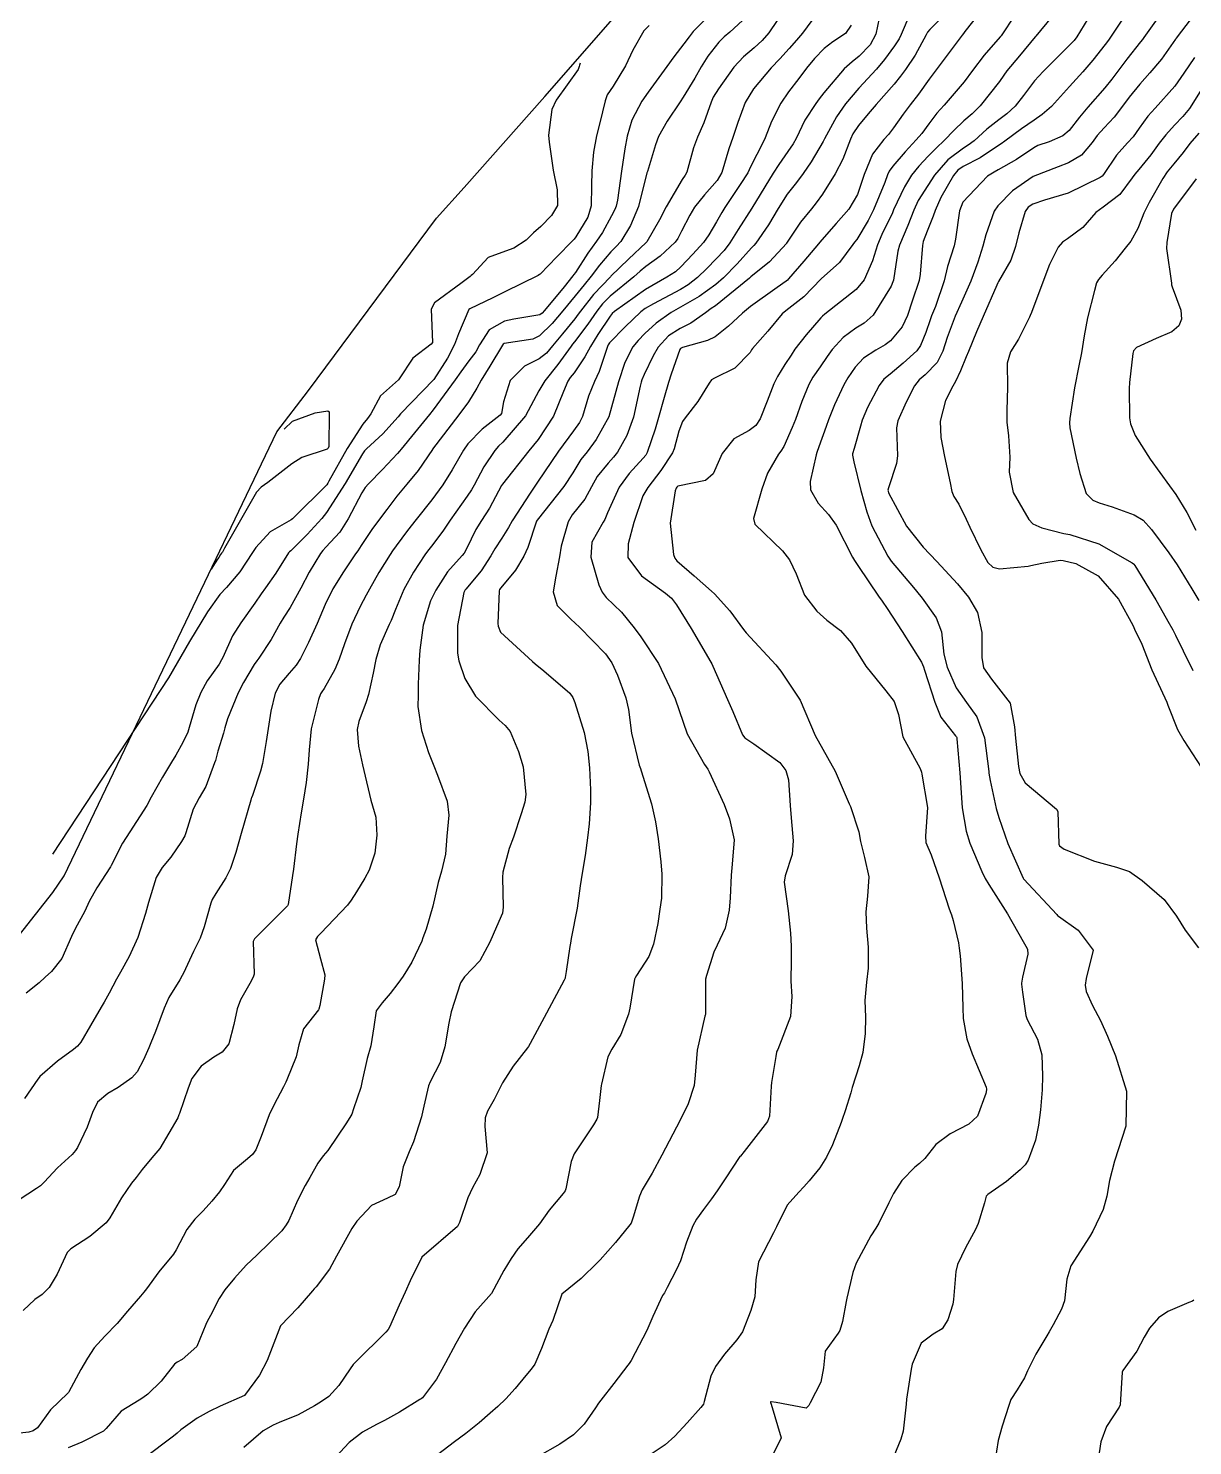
# Model space of a CAD drawing. Header units: metres. Extents: x 318500 to 325275, y 7408834 to 7428799.
# Drawn here: x 320095.2 to 320161.5, y 7414377.2 to 7414458 of the extents above; entities that cross this region are included whole.
import ezdxf

# ---------------------------------------------------------------- set-up
doc = ezdxf.new("R2010")
doc.units = ezdxf.units.M
doc.header["$MEASUREMENT"] = 0
for name, color, linetype in [('Area', 45, 'Continuous'), ('Curvas de Nivel 1m', 11, 'Continuous'), ('Curvas de Nivel 5m', 15, 'Continuous')]:
    doc.layers.add(name, color=color, linetype=linetype)

msp = doc.modelspace()

# ---------------------------------------------------------------- linework, layer by layer
at = {"layer": 'Area'}
msp.add_lwpolyline([(320091.168, 7414401.949), (320096.548, 7414408.746), (320097.195, 7414409.693), (320109.303, 7414434.973), (320111.107, 7414437.329), (320118.406, 7414447.152), (320119.982, 7414448.891), (320124.579, 7414454.073), (320129.915, 7414460.202)], dxfattribs=at)
at = {"layer": 'Curvas de Nivel 1m', "flags": 128}
for points, elevation in [([(320139.787, 7414458.411), (320139.245, 7414457.693), (320138.898, 7414457.292), (320138.487, 7414456.822), (320137.953, 7414456.233), (320137.467, 7414455.715), (320136.458, 7414454.514), (320135.983, 7414453.737), (320135.566, 7414452.61), (320135.276, 7414451.747), (320135.054, 7414451.107), (320134.645, 7414449.756), (320134.385, 7414449.297), (320133.658, 7414448.486), (320133.104, 7414447.773), (320132.823, 7414447.315), (320132.349, 7414446.413), (320132.14, 7414445.986), (320131.998, 7414445.785), (320131.143, 7414444.982), (320130.319, 7414444.394), (320129.995, 7414444.134), (320129.642, 7414443.82), (320128.299, 7414442.704), (320127.863, 7414442.275), (320127.534, 7414441.848), (320127.021, 7414441.11), (320126.264, 7414440.112), (320126.149, 7414439.974), (320126.068, 7414439.863), (320125.307, 7414438.811), (320124.563, 7414437.885), (320124.224, 7414437.311), (320123.465, 7414435.901), (320122.187, 7414434.403), (320121.941, 7414434.165), (320121.715, 7414433.925), (320121.103, 7414432.994), (320120.539, 7414431.936), (320120.399, 7414431.686), (320120.144, 7414431.315), (320119.181, 7414429.954), (320118.753, 7414429.328), (320118.108, 7414428.474), (320117.887, 7414428.19), (320117.732, 7414427.976), (320117.087, 7414426.983), (320116.536, 7414425.993), (320116.059, 7414424.862), (320115.813, 7414424.242), (320115.704, 7414424.003), (320115.197, 7414422.844), (320114.941, 7414422.011), (320114.789, 7414421.231), (320114.523, 7414420.015), (320114.401, 7414419.601), (320113.975, 7414418.48), (320113.887, 7414418.021), (320113.956, 7414417.084), (320114.193, 7414416.017), (320114.263, 7414415.687), (320114.653, 7414414.009), (320114.938, 7414413.042), (320114.998, 7414412.003), (320114.888, 7414410.991), (320114.562, 7414410.009), (320114.31, 7414409.557), (320113.841, 7414408.781), (320113.547, 7414408.312), (320113.327, 7414408.028), (320111.814, 7414406.42), (320111.624, 7414406.24), (320111.502, 7414406.053), (320111.794, 7414404.958), (320112.039, 7414404.046), (320112.016, 7414403.807), (320111.754, 7414402.311), (320111.707, 7414402.094), (320111.685, 7414402.051), (320110.823, 7414400.975), (320110.566, 7414400.062), (320110.406, 7414399.377), (320109.878, 7414398.068), (320109.825, 7414397.942), (320109.694, 7414397.673), (320109.129, 7414396.627), (320108.872, 7414396.082), (320108.422, 7414394.852), (320108.103, 7414394.093), (320107.919, 7414393.823), (320107.642, 7414393.573), (320106.837, 7414392.906), (320106.321, 7414392.119), (320106.043, 7414391.694), (320105.605, 7414391.156), (320105.118, 7414390.614), (320104.64, 7414390.14), (320104.176, 7414389.552), (320103.572, 7414388.387), (320103.427, 7414388.152), (320102.589, 7414387.13), (320101.883, 7414386.175), (320101.73, 7414385.984), (320101.534, 7414385.759), (320100.809, 7414384.903), (320100.207, 7414384.2), (320099.503, 7414383.475), (320098.904, 7414382.808), (320098.524, 7414382.22), (320098.134, 7414381.57), (320097.461, 7414380.31), (320097.434, 7414380.256), (320097.405, 7414380.231), (320096.419, 7414379.272), (320095.665, 7414378.256), (320095.428, 7414378.087), (320095.176, 7414378.012), (320093.425, 7414377.815)], 744), ([(320135.839, 7414458.412), (320135.117, 7414457.751), (320134.777, 7414457.475), (320134.491, 7414457.185), (320133.862, 7414456.383), (320133.474, 7414455.77), (320133.109, 7414455.128), (320132.453, 7414454.042), (320132.282, 7414453.783), (320131.544, 7414452.683), (320131.054, 7414451.8), (320130.878, 7414451.338), (320130.413, 7414449.81), (320130.389, 7414449.726), (320129.897, 7414447.817), (320129.447, 7414446.731), (320128.896, 7414445.832), (320128.636, 7414445.535), (320128.331, 7414445.231), (320127.686, 7414444.48), (320127.212, 7414443.851), (320126.814, 7414443.346), (320126.299, 7414442.729), (320125.594, 7414441.87), (320124.997, 7414441.162), (320124.268, 7414440.448), (320123.893, 7414440.268), (320122.261, 7414440.007), (320122.204, 7414439.977), (320122.161, 7414439.921), (320121.44, 7414438.73), (320120.951, 7414437.933), (320120.701, 7414437.46), (320120.218, 7414436.698), (320119.673, 7414435.948), (320118.18, 7414433.994), (320118.165, 7414433.97), (320117.365, 7414432.779), (320116.713, 7414431.992), (320116.143, 7414431.311), (320115.576, 7414430.565), (320115.157, 7414430.01), (320114.716, 7414429.419), (320114.107, 7414428.509), (320113.913, 7414428.213), (320113.785, 7414428.025), (320113.104, 7414427.015), (320112.495, 7414426.044), (320112.061, 7414425.156), (320111.606, 7414424.057), (320111.118, 7414422.979), (320110.653, 7414422.071), (320110.4, 7414421.688), (320110.007, 7414421.229), (320109.481, 7414420.602), (320109.202, 7414420.088), (320108.955, 7414419.066), (320108.818, 7414418.087), (320108.704, 7414417.344), (320108.485, 7414416.092), (320108.377, 7414415.65), (320107.912, 7414414.259), (320107.867, 7414414.144), (320107.853, 7414414.101), (320107.817, 7414414.009), (320107.278, 7414412.109), (320106.967, 7414411.021), (320106.665, 7414410.118), (320106.399, 7414409.574), (320105.838, 7414408.694), (320105.626, 7414408.339), (320105.54, 7414408.133), (320105.168, 7414406.785), (320104.935, 7414406.139), (320104.564, 7414405.376), (320103.989, 7414404.148), (320103.918, 7414404.008), (320103.774, 7414403.767), (320103.163, 7414402.755), (320102.892, 7414402.163), (320102.389, 7414400.823), (320102.127, 7414400.174), (320102.008, 7414399.894), (320101.715, 7414399.209), (320101.359, 7414398.531), (320101.045, 7414398.19), (320100.262, 7414397.631), (320099.686, 7414397.291), (320099.1, 7414396.794), (320098.806, 7414396.219), (320098.511, 7414395.372), (320097.946, 7414394.227), (320097.832, 7414394.043), (320097.644, 7414393.817), (320096.809, 7414393.066), (320096.059, 7414392.253), (320095.836, 7414392.038), (320095.614, 7414391.887), (320094.634, 7414391.245)], 746), ([(320133.757, 7414458.522), (320133.015, 7414457.775), (320132.783, 7414457.49), (320132.49, 7414457.082), (320131.917, 7414456.35), (320131.519, 7414455.794), (320130.455, 7414454.335), (320130.089, 7414453.815), (320129.528, 7414452.729), (320129.265, 7414451.827), (320129.132, 7414451.107), (320128.945, 7414449.832), (320128.71, 7414448.172), (320128.635, 7414447.836), (320128.555, 7414447.649), (320128.362, 7414447.285), (320127.852, 7414446.34), (320127.522, 7414445.848), (320127.015, 7414445.168), (320126.313, 7414444.053), (320126.232, 7414443.941), (320126.165, 7414443.862), (320125.679, 7414443.244), (320124.544, 7414441.886), (320124.426, 7414441.75), (320124.286, 7414441.653), (320122.799, 7414441.396), (320122.281, 7414441.291), (320121.403, 7414440.799), (320120.854, 7414439.934), (320120.644, 7414439.547), (320120.246, 7414439.025), (320119.782, 7414438.402), (320119.466, 7414437.951), (320118.213, 7414436.226), (320118.006, 7414435.973), (320117.14, 7414434.932), (320116.388, 7414433.997), (320116.296, 7414433.88), (320116.176, 7414433.743), (320115.327, 7414432.844), (320114.518, 7414432.016), (320114.346, 7414431.82), (320114.145, 7414431.499), (320113.365, 7414430.031), (320112.885, 7414429.272), (320112.105, 7414428.406), (320111.93, 7414428.225), (320111.793, 7414428.055), (320111.156, 7414426.992), (320110.668, 7414426.071), (320110.059, 7414424.981), (320109.709, 7414424.428), (320109.502, 7414424.085), (320108.979, 7414423.148), (320108.277, 7414422.097), (320108.168, 7414421.948), (320108.014, 7414421.725), (320107.403, 7414420.705), (320107.104, 7414420.113), (320106.49, 7414418.637), (320106.335, 7414418.125), (320106.263, 7414417.828), (320105.95, 7414416.794), (320105.806, 7414416.267), (320105.764, 7414416.132), (320105.268, 7414414.788), (320104.89, 7414414.14), (320104.548, 7414413.499), (320104.123, 7414412.148), (320104.058, 7414411.978), (320103.883, 7414411.655), (320103.269, 7414410.759), (320102.767, 7414410.166), (320102.426, 7414409.596), (320102, 7414408.177), (320101.824, 7414407.542), (320101.383, 7414406.186), (320100.892, 7414405.095), (320100.395, 7414404.201), (320100.18, 7414403.798), (320099.762, 7414403.016), (320099.463, 7414402.504), (320099.293, 7414402.215), (320098.69, 7414401.171), (320098.147, 7414400.226), (320097.959, 7414399.995), (320097.724, 7414399.802), (320096.812, 7414399.145), (320095.807, 7414398.258), (320095.76, 7414398.199), (320095.698, 7414398.116), (320094.938, 7414397.015)], 747), ([(320143.606, 7414458.541), (320143.416, 7414457.636), (320143.103, 7414457.028), (320142.481, 7414456.379), (320142.073, 7414456.059), (320141.618, 7414455.663), (320140.456, 7414454.294), (320140.193, 7414453.942), (320140.003, 7414453.684), (320139.387, 7414452.74), (320138.893, 7414451.695), (320138.724, 7414451.389), (320138.409, 7414450.955), (320137.89, 7414450.215), (320137.579, 7414449.712), (320136.37, 7414447.73), (320135.582, 7414446.511), (320135.115, 7414445.748), (320134.779, 7414445.308), (320134.326, 7414444.83), (320133.791, 7414444.292), (320133.262, 7414443.77), (320132.73, 7414443.351), (320132.303, 7414443.095), (320130.761, 7414442.27), (320130.292, 7414442.005), (320130.035, 7414441.814), (320129.149, 7414440.955), (320128.263, 7414440.043), (320128.173, 7414439.93), (320128.131, 7414439.841), (320127.658, 7414438.427), (320127.398, 7414437.848), (320127.062, 7414437.011), (320126.717, 7414435.855), (320126.548, 7414435.513), (320126.198, 7414435.033), (320125.343, 7414433.873), (320124.153, 7414432.107), (320124.008, 7414431.892), (320123.743, 7414431.493), (320122.719, 7414429.911), (320122.501, 7414429.537), (320122.115, 7414428.921), (320121.718, 7414428.311), (320121.501, 7414427.926), (320120.95, 7414427.068), (320120.071, 7414426.025), (320120.029, 7414425.982), (320120.007, 7414425.941), (320119.963, 7414425.836), (320119.605, 7414423.947), (320119.591, 7414422.383), (320119.666, 7414421.945), (320120.005, 7414420.936), (320120.625, 7414419.934), (320121.976, 7414418.552), (320122.319, 7414418.26), (320122.598, 7414417.911), (320123.08, 7414416.776), (320123.341, 7414415.899), (320123.494, 7414414.319), (320123.428, 7414413.897), (320123.228, 7414413.221), (320122.791, 7414411.901), (320122.536, 7414411.248), (320122.187, 7414409.907), (320122.166, 7414409.596), (320122.203, 7414407.906), (320122.164, 7414407.569), (320121.819, 7414406.784), (320121.431, 7414405.916), (320120.876, 7414404.842), (320119.994, 7414403.937), (320119.775, 7414403.598), (320119.239, 7414401.948), (320119.099, 7414401.305), (320118.879, 7414399.953), (320118.603, 7414399.07), (320118.034, 7414397.965), (320117.937, 7414397.726), (320117.679, 7414396.564), (320117.574, 7414396.068), (320117.551, 7414395.971), (320117.092, 7414394.539), (320116.841, 7414393.978), (320116.509, 7414393.11), (320116.279, 7414391.983), (320116.05, 7414391.549), (320115.61, 7414391.327), (320114.696, 7414390.911), (320113.861, 7414390.016), (320113.586, 7414389.597), (320112.698, 7414388.033), (320112.301, 7414387.297), (320111.544, 7414386.288), (320111.429, 7414386.164), (320111.328, 7414386.052), (320110.494, 7414385.092), (320109.51, 7414384.07), (320108.763, 7414382.081), (320108.315, 7414381.25), (320107.46, 7414380.1), (320106.087, 7414379.484), (320105.446, 7414379.183), (320104.767, 7414378.81), (320103.831, 7414378.146), (320103.62, 7414377.956), (320103.426, 7414377.785), (320101.735, 7414376.497)], 742), ([(320145.355, 7414458.774), (320144.863, 7414457.616), (320144.749, 7414457.364), (320144.49, 7414456.977), (320143.924, 7414456.183), (320143.463, 7414455.635), (320142.459, 7414454.561), (320141.695, 7414453.661), (320141.19, 7414452.917), (320140.502, 7414451.679), (320140.472, 7414451.627), (320140.418, 7414451.518), (320139.732, 7414450.355), (320139.282, 7414449.691), (320138.899, 7414449.181), (320138.378, 7414448.51), (320137.863, 7414447.708), (320137.306, 7414446.765), (320136.58, 7414445.726), (320136.466, 7414445.6), (320136.336, 7414445.467), (320135.519, 7414444.545), (320134.754, 7414443.753), (320134.306, 7414443.366), (320133.369, 7414442.699), (320132.293, 7414442.08), (320131.776, 7414441.788), (320130.906, 7414441.175), (320130.272, 7414440.584), (320129.89, 7414440.191), (320129.585, 7414439.82), (320129.134, 7414438.939), (320128.763, 7414437.832), (320128.21, 7414435.84), (320127.487, 7414434.55), (320126.975, 7414433.852), (320126.628, 7414433.4), (320126.162, 7414432.641), (320125.645, 7414431.868), (320124.131, 7414429.946), (320124.1, 7414429.89), (320123.605, 7414428.4), (320123.383, 7414427.901), (320122.898, 7414427.097), (320122.073, 7414426.093), (320121.994, 7414425.998), (320121.966, 7414425.921), (320121.9, 7414424.073), (320121.91, 7414423.921), (320122.045, 7414423.574), (320123.866, 7414421.892), (320124.018, 7414421.775), (320124.519, 7414421.376), (320125.993, 7414420.088), (320126.157, 7414419.858), (320126.281, 7414419.563), (320126.814, 7414417.852), (320127.029, 7414416.774), (320127.113, 7414415.848), (320127.173, 7414414.596), (320127.172, 7414413.847), (320127.09, 7414412.656), (320127, 7414411.849), (320126.877, 7414410.843), (320126.689, 7414409.848), (320126.576, 7414409.122), (320126.409, 7414407.851), (320126.079, 7414406.122), (320126.028, 7414405.857), (320125.997, 7414405.667), (320125.786, 7414404.241), (320125.736, 7414403.906), (320125.723, 7414403.861), (320125.673, 7414403.756), (320124.675, 7414401.876), (320123.733, 7414400.145), (320123.648, 7414399.974), (320123.592, 7414399.891), (320122.761, 7414398.853), (320122.159, 7414397.905), (320122.011, 7414397.592), (320121.686, 7414396.945), (320121.311, 7414396.28), (320121.17, 7414395.917), (320121.155, 7414395.408), (320121.278, 7414393.916), (320120.872, 7414392.681), (320120.447, 7414391.928), (320120.184, 7414391.359), (320119.712, 7414389.938), (320119.588, 7414389.724), (320117.57, 7414387.97), (320116.906, 7414386.62), (320116.613, 7414385.979), (320116.278, 7414385.233), (320115.726, 7414383.988), (320115.643, 7414383.854), (320115.507, 7414383.703), (320113.8, 7414382.015), (320113.652, 7414381.853), (320113.484, 7414381.613), (320112.839, 7414380.66), (320112.259, 7414380.038), (320111.785, 7414379.715), (320111.452, 7414379.501), (320110.518, 7414378.985), (320109.437, 7414378.551), (320109.098, 7414378.413), (320108.533, 7414378.083), (320107.42, 7414377.14)], 741), ([(320149.287, 7414458.79), (320148.503, 7414457.775), (320148.411, 7414457.662), (320148.345, 7414457.572), (320147.552, 7414456.516), (320146.86, 7414455.594), (320146.465, 7414455.061), (320145.849, 7414454.213), (320145.387, 7414453.611), (320144.981, 7414453.075), (320144.43, 7414452.295), (320144.137, 7414451.912), (320143.874, 7414451.628), (320143.239, 7414450.806), (320142.767, 7414449.644), (320142.379, 7414448.505), (320141.886, 7414447.657), (320141.172, 7414446.853), (320140.343, 7414445.909), (320140.241, 7414445.781), (320140.161, 7414445.682), (320139.317, 7414444.698), (320138.457, 7414443.699), (320138.384, 7414443.624), (320138.309, 7414443.564), (320137.81, 7414443.212), (320136.294, 7414442.128), (320135.828, 7414441.737), (320135.035, 7414440.993), (320134.27, 7414440.399), (320133.843, 7414440.188), (320132.415, 7414439.778), (320132.302, 7414439.737), (320132.258, 7414439.667), (320131.766, 7414438.258), (320131.61, 7414437.789), (320131.366, 7414436.937), (320131.051, 7414435.797), (320130.861, 7414435.139), (320130.406, 7414433.807), (320130.325, 7414433.66), (320130.175, 7414433.487), (320129.378, 7414432.606), (320128.812, 7414431.83), (320128.135, 7414430.36), (320127.979, 7414429.994), (320127.889, 7414429.842), (320127.256, 7414428.705), (320127.199, 7414427.849), (320127.653, 7414426.267), (320127.832, 7414425.842), (320128.067, 7414425.539), (320128.941, 7414424.709), (320129.668, 7414423.816), (320130.042, 7414423.308), (320131.045, 7414421.795), (320131.99, 7414419.78), (320132.67, 7414417.773), (320133.674, 7414416.033), (320133.856, 7414415.761), (320133.938, 7414415.615), (320134.781, 7414413.747), (320135.097, 7414412.937), (320135.357, 7414411.738), (320135.247, 7414410.361), (320135.185, 7414409.74), (320135.134, 7414408.447), (320135.065, 7414407.738), (320134.84, 7414406.72), (320134.383, 7414405.744), (320134.202, 7414405.348), (320133.784, 7414404.007), (320133.729, 7414403.803), (320133.723, 7414403.751), (320133.714, 7414401.787), (320133.709, 7414401.751), (320133.693, 7414401.695), (320133.248, 7414399.757), (320133.137, 7414398.33), (320133.073, 7414397.759), (320132.735, 7414396.713), (320132.288, 7414395.771), (320131.658, 7414394.58), (320131.244, 7414393.786), (320130.675, 7414392.754), (320130.121, 7414391.802), (320129.966, 7414391.454), (320129.597, 7414390.252), (320129.485, 7414389.918), (320129.419, 7414389.812), (320128.588, 7414388.812), (320127.724, 7414387.828), (320127.65, 7414387.748), (320127.567, 7414387.66), (320126.644, 7414386.754), (320125.54, 7414385.86), (320125.022, 7414384.363), (320124.805, 7414383.871), (320124.389, 7414382.766), (320124, 7414381.882), (320123.787, 7414381.584), (320123.48, 7414381.23), (320122.873, 7414380.492), (320122.347, 7414379.901), (320121.89, 7414379.469), (320121.448, 7414379.084), (320120.827, 7414378.531), (320120.071, 7414377.93), (320119.425, 7414377.463), (320117.488, 7414375.969)], 739), ([(320151.337, 7414458.712), (320150.554, 7414457.539), (320150.532, 7414457.507), (320150.499, 7414457.472), (320149.597, 7414456.44), (320148.938, 7414455.563), (320148.464, 7414454.922), (320147.317, 7414453.587), (320146.904, 7414453.132), (320146.434, 7414452.521), (320146.049, 7414451.98), (320145.73, 7414451.607), (320145.086, 7414450.937), (320144.397, 7414450.117), (320144.189, 7414449.827), (320144.096, 7414449.624), (320143.941, 7414449.182), (320143.299, 7414447.636), (320142.99, 7414447.011), (320142.344, 7414445.943), (320142.217, 7414445.777), (320142.12, 7414445.653), (320141.361, 7414444.628), (320140.31, 7414443.7), (320139.314, 7414442.676), (320138.292, 7414441.878), (320138.088, 7414441.703), (320137.265, 7414440.725), (320136.394, 7414439.728), (320136.339, 7414439.649), (320136.257, 7414439.509), (320135.387, 7414438.599), (320134.234, 7414438.036), (320134.059, 7414437.935), (320133.922, 7414437.763), (320133.287, 7414436.702), (320132.559, 7414435.777), (320132.411, 7414435.574), (320132.199, 7414435.019), (320131.946, 7414434.021), (320131.851, 7414433.785), (320131.178, 7414432.781), (320130.433, 7414431.806), (320130.145, 7414431.329), (320129.631, 7414429.817), (320129.324, 7414428.61), (320129.301, 7414427.822), (320130.085, 7414426.784), (320131.438, 7414425.789), (320131.783, 7414425.5), (320132.063, 7414425.129), (320132.904, 7414423.771), (320134.022, 7414421.864), (320134.082, 7414421.759), (320134.142, 7414421.634), (320134.984, 7414419.745), (320135.288, 7414419.045), (320135.831, 7414417.732), (320135.967, 7414417.559), (320136.478, 7414417.207), (320137.947, 7414416.143), (320138.293, 7414415.696), (320138.459, 7414415.168), (320138.554, 7414413.694), (320138.594, 7414413.002), (320138.71, 7414411.692), (320138.66, 7414410.911), (320138.255, 7414409.696), (320138.211, 7414409.34), (320138.428, 7414407.694), (320138.555, 7414406.43), (320138.596, 7414405.688), (320138.598, 7414404.888), (320138.575, 7414403.688), (320138.639, 7414402.815), (320138.571, 7414401.688), (320137.837, 7414399.804), (320137.785, 7414399.699), (320137.772, 7414399.657), (320137.726, 7414399.408), (320137.49, 7414397.916), (320137.463, 7414397.704), (320137.371, 7414396.008), (320137.261, 7414395.706), (320135.918, 7414393.991), (320135.708, 7414393.729), (320135.679, 7414393.7), (320135.649, 7414393.656), (320134.876, 7414392.493), (320134.391, 7414391.742), (320134.069, 7414391.289), (320133.604, 7414390.692), (320133.21, 7414390.142), (320133.004, 7414389.759), (320132.646, 7414388.829), (320132.292, 7414387.769), (320132.07, 7414387.265), (320131.547, 7414386.242), (320131.378, 7414385.947), (320131.272, 7414385.784), (320130.718, 7414384.596), (320130.383, 7414383.797), (320129.493, 7414382.09), (320129.383, 7414381.92), (320129.305, 7414381.812), (320128.509, 7414380.785), (320127.763, 7414379.827), (320127.629, 7414379.657), (320127.453, 7414379.395), (320126.817, 7414378.462), (320126.207, 7414377.848), (320125.425, 7414377.328), (320124.144, 7414376.606)], 738), ([(320153.423, 7414458.6), (320152.543, 7414457.519), (320152.524, 7414457.495), (320152.499, 7414457.473), (320151.609, 7414456.403), (320150.89, 7414455.536), (320150.71, 7414455.295), (320150.464, 7414454.941), (320149.374, 7414453.556), (320148.903, 7414453.103), (320148.437, 7414452.7), (320147.868, 7414452.139), (320147.333, 7414451.586), (320146.869, 7414451.138), (320146.406, 7414450.683), (320145.881, 7414450.122), (320145.46, 7414449.609), (320145.054, 7414448.943), (320144.439, 7414447.619), (320144.419, 7414447.569), (320144.368, 7414447.463), (320143.759, 7414446.218), (320143.518, 7414445.632), (320143.236, 7414444.726), (320142.758, 7414443.643), (320142.304, 7414443.084), (320140.515, 7414441.677), (320140.392, 7414441.575), (320140.287, 7414441.476), (320139.451, 7414440.51), (320138.819, 7414439.694), (320138.595, 7414439.356), (320138.247, 7414438.814), (320137.816, 7414438.126), (320137.609, 7414437.709), (320137.232, 7414436.727), (320136.836, 7414435.721), (320136.594, 7414435.335), (320136.2, 7414435.062), (320135.345, 7414434.59), (320134.663, 7414433.753), (320134.514, 7414433.415), (320134.162, 7414432.584), (320133.72, 7414432.201), (320132.151, 7414431.878), (320132.095, 7414431.837), (320132.06, 7414431.781), (320131.985, 7414431.619), (320131.719, 7414429.786), (320131.891, 7414427.995), (320131.969, 7414427.782), (320132.098, 7414427.637), (320133.079, 7414426.776), (320134.072, 7414425.914), (320134.232, 7414425.758), (320135.102, 7414424.786), (320135.895, 7414423.732), (320136.047, 7414423.535), (320137.725, 7414421.704), (320138.015, 7414421.359), (320139.115, 7414419.689), (320139.97, 7414417.68), (320141.102, 7414415.663), (320141.912, 7414413.801), (320141.972, 7414413.649), (320142.451, 7414412.197), (320142.549, 7414411.64), (320142.784, 7414410.729), (320143.022, 7414409.633), (320142.945, 7414408.532), (320142.856, 7414407.635), (320142.897, 7414406.71), (320142.985, 7414405.632), (320142.994, 7414404.43), (320142.893, 7414403.633), (320142.802, 7414402.597), (320142.834, 7414401.634), (320142.823, 7414400.716), (320142.689, 7414399.636), (320142.483, 7414398.874), (320142.083, 7414397.644), (320141.999, 7414397.342), (320141.68, 7414396.315), (320141.512, 7414395.812), (320141.454, 7414395.652), (320140.951, 7414394.363), (320140.613, 7414393.66), (320140.243, 7414393.062), (320139.63, 7414392.329), (320139.325, 7414391.974), (320139.03, 7414391.679), (320138.369, 7414390.928), (320137.76, 7414389.697), (320137.587, 7414389.356), (320136.739, 7414387.712), (320136.589, 7414386.68), (320136.527, 7414385.715), (320136.304, 7414384.943), (320135.829, 7414383.725), (320135.505, 7414383.255), (320134.795, 7414382.439), (320134.298, 7414381.742), (320134.032, 7414381.194), (320133.64, 7414379.748), (320133.6, 7414379.607), (320133.455, 7414379.402), (320132.67, 7414378.533), (320131.976, 7414377.772), (320131.425, 7414377.275), (320129.822, 7414376.212)], 737), ([(320155.491, 7414458.5), (320154.867, 7414457.484), (320154.713, 7414457.271), (320154.493, 7414457.035), (320153.71, 7414456.273), (320152.951, 7414455.513), (320152.464, 7414454.965), (320151.836, 7414454.146), (320151.354, 7414453.531), (320150.886, 7414453.093), (320150.438, 7414452.76), (320149.753, 7414452.227), (320149.02, 7414451.561), (320148.681, 7414451.301), (320148.414, 7414451.143), (320147.516, 7414450.47), (320146.772, 7414449.594), (320146.384, 7414449.014), (320145.832, 7414448.149), (320145.581, 7414447.608), (320145.24, 7414446.728), (320144.769, 7414445.616), (320144.672, 7414445.28), (320144.422, 7414443.619), (320144.399, 7414443.529), (320144.307, 7414443.286), (320143.277, 7414441.635), (320142.758, 7414441.167), (320142.278, 7414440.878), (320141.567, 7414440.364), (320140.943, 7414439.67), (320140.658, 7414439.27), (320140.245, 7414438.692), (320139.827, 7414438.093), (320139.599, 7414437.686), (320139.203, 7414436.708), (320138.84, 7414435.694), (320138.667, 7414435.231), (320138.187, 7414434.156), (320138.011, 7414433.874), (320137.875, 7414433.705), (320137.251, 7414432.626), (320136.938, 7414431.718), (320136.457, 7414430.049), (320136.523, 7414429.724), (320138.108, 7414428.2), (320138.5, 7414427.696), (320138.89, 7414426.89), (320139.364, 7414425.687), (320140.061, 7414424.772), (320140.64, 7414424.256), (320141.419, 7414423.659), (320142.039, 7414422.945), (320142.862, 7414421.637), (320143.999, 7414420.223), (320144.465, 7414419.615), (320144.706, 7414418.89), (320144.965, 7414417.61), (320145.943, 7414415.808), (320146.019, 7414415.599), (320146.051, 7414415.485), (320146.362, 7414413.593), (320146.252, 7414411.953), (320146.276, 7414411.594), (320146.58, 7414410.889), (320147.029, 7414409.582), (320147.603, 7414407.804), (320147.688, 7414407.572), (320147.725, 7414407.467), (320147.826, 7414407.14), (320148.125, 7414405.877), (320148.178, 7414405.564), (320148.225, 7414405.142), (320148.342, 7414403.562), (320148.371, 7414402.173), (320148.403, 7414401.56), (320148.599, 7414400.418), (320148.905, 7414399.552), (320149.702, 7414397.656), (320149.731, 7414397.54), (320149.733, 7414397.506), (320149.696, 7414397.293), (320149.211, 7414396.013), (320148.731, 7414395.554), (320147.664, 7414394.998), (320146.849, 7414394.387), (320146.211, 7414393.584), (320145.917, 7414393.316), (320145.643, 7414393.105), (320144.9, 7414392.332), (320144.438, 7414391.608), (320144.164, 7414391.059), (320143.594, 7414389.909), (320143.489, 7414389.724), (320143.426, 7414389.622), (320143.149, 7414389.19), (320142.305, 7414387.639), (320142.108, 7414387.096), (320141.776, 7414385.646), (320141.735, 7414385.449), (320141.52, 7414384.315), (320141.37, 7414383.794), (320141.275, 7414383.652), (320140.544, 7414382.615), (320140.439, 7414381.661), (320140.29, 7414380.85), (320139.688, 7414379.668), (320139.607, 7414379.52), (320139.456, 7414379.371), (320137.756, 7414379.696), (320137.461, 7414379.736), (320137.434, 7414379.727), (320137.422, 7414379.701), (320137.459, 7414379.609), (320138.027, 7414377.691), (320137.417, 7414376.446)], 736), ([(320159.443, 7414458.499), (320158.688, 7414457.437), (320158.609, 7414457.328), (320158.496, 7414457.194), (320157.713, 7414456.217), (320157.148, 7414455.453), (320156.859, 7414455.063), (320156.461, 7414454.572), (320155.497, 7414453.474), (320155.018, 7414452.905), (320154.43, 7414452.143), (320154.082, 7414451.838), (320153.304, 7414451.507), (320152.646, 7414451.287), (320152.415, 7414451.164), (320151.434, 7414450.5), (320150.395, 7414449.896), (320150.161, 7414449.776), (320149.794, 7414449.549), (320148.375, 7414448.06), (320148.187, 7414447.573), (320147.969, 7414445.952), (320147.882, 7414445.577), (320147.508, 7414444.396), (320147.309, 7414443.585), (320146.824, 7414442.121), (320146.602, 7414441.595), (320146.518, 7414441.365), (320146.276, 7414440.64), (320145.977, 7414439.89), (320145.761, 7414439.605), (320144.974, 7414438.888), (320144.24, 7414438.266), (320143.887, 7414437.974), (320143.609, 7414437.629), (320142.954, 7414436.376), (320142.643, 7414435.644), (320142.544, 7414435.306), (320142.186, 7414434.035), (320142.103, 7414433.729), (320142.095, 7414433.651), (320142.174, 7414433.268), (320142.578, 7414431.644), (320142.919, 7414430.42), (320143.206, 7414429.634), (320144.104, 7414427.893), (320144.296, 7414427.618), (320145.568, 7414426.114), (320145.995, 7414425.601), (320146.069, 7414425.507), (320146.856, 7414424.386), (320147.157, 7414423.583), (320147.299, 7414422.313), (320147.481, 7414421.578), (320148.003, 7414420.404), (320148.584, 7414419.561), (320149.177, 7414418.748), (320149.618, 7414417.545), (320149.852, 7414415.631), (320149.86, 7414415.541), (320149.934, 7414415.12), (320150.286, 7414413.536), (320150.424, 7414413.016), (320150.95, 7414411.529), (320151.82, 7414409.561), (320151.84, 7414409.52), (320151.86, 7414409.495), (320153.74, 7414407.491), (320153.78, 7414407.441), (320153.829, 7414407.404), (320154.95, 7414406.602), (320155.81, 7414405.46), (320155.399, 7414403.852), (320155.351, 7414403.466), (320155.405, 7414403.097), (320155.763, 7414402.299), (320156.212, 7414401.455), (320156.625, 7414400.567), (320157.069, 7414399.447), (320157.7, 7414397.43), (320157.67, 7414395.43), (320157.021, 7414393.439), (320156.735, 7414392.342), (320156.582, 7414391.446), (320156.366, 7414390.692), (320155.785, 7414389.457), (320155.587, 7414389.134), (320154.528, 7414387.476), (320154.309, 7414386.729), (320154.173, 7414385.481), (320154.007, 7414385.008), (320153.52, 7414384.128), (320153.29, 7414383.715), (320153.16, 7414383.493), (320152.545, 7414382.454), (320152.055, 7414381.504), (320151.883, 7414381.107), (320151.474, 7414380.423), (320151.119, 7414379.861), (320150.993, 7414379.517), (320150.618, 7414378.347), (320150.398, 7414377.525), (320150.208, 7414376.318)], 734), ([(320161.389, 7414458.525), (320160.537, 7414457.409), (320160.522, 7414457.388), (320160.499, 7414457.354), (320159.697, 7414456.206), (320159.03, 7414455.432), (320158.464, 7414454.792), (320157.861, 7414454.041), (320157.425, 7414453.45), (320156.991, 7414452.905), (320156.433, 7414452.295), (320156.034, 7414451.858), (320155.754, 7414451.47), (320155.142, 7414450.746), (320154.402, 7414450.301), (320153.819, 7414450.078), (320152.39, 7414449.52), (320151.201, 7414448.713), (320150.373, 7414447.853), (320150.171, 7414447.543), (320149.697, 7414446.203), (320149.527, 7414445.552), (320149.24, 7414444.642), (320148.828, 7414443.562), (320148.298, 7414442.363), (320147.95, 7414441.575), (320147.491, 7414440.362), (320147.241, 7414439.585), (320146.918, 7414438.922), (320146.239, 7414438.225), (320145.899, 7414437.94), (320145.629, 7414437.606), (320145.155, 7414436.676), (320144.684, 7414435.615), (320144.608, 7414435.212), (320144.65, 7414433.615), (320144.603, 7414433.187), (320144.153, 7414431.795), (320144.117, 7414431.654), (320144.121, 7414431.62), (320144.126, 7414431.596), (320144.149, 7414431.517), (320145.178, 7414429.61), (320146.112, 7414428.414), (320146.903, 7414427.588), (320148.081, 7414426.315), (320148.71, 7414425.56), (320149.21, 7414424.701), (320149.465, 7414423.549), (320149.455, 7414422.122), (320149.555, 7414421.547), (320150.01, 7414420.892), (320151.079, 7414419.529), (320151.331, 7414418.172), (320151.381, 7414417.526), (320151.556, 7414415.914), (320151.632, 7414415.523), (320151.932, 7414414.999), (320153.707, 7414413.493), (320153.782, 7414413.365), (320153.85, 7414411.491), (320153.889, 7414411.398), (320154.154, 7414411.217), (320155.876, 7414410.533), (320157.129, 7414410.19), (320157.868, 7414409.944), (320158.601, 7414409.429), (320159.844, 7414408.337), (320160.543, 7414407.399), (320161.035, 7414406.604), (320161.812, 7414405.598)], 733), ([(320130.505, 7414458.134), (320130.208, 7414457.814), (320129.581, 7414456.726), (320129.172, 7414455.829), (320128.458, 7414454.671), (320128.124, 7414454.173), (320128.008, 7414453.844), (320127.704, 7414452.574), (320127.509, 7414451.849), (320127.343, 7414450.913), (320127.252, 7414449.851), (320127.237, 7414448.995), (320127.216, 7414447.852), (320127.012, 7414447.202), (320126.344, 7414446.096), (320126.242, 7414445.961), (320126.149, 7414445.863), (320125.249, 7414444.953), (320124.311, 7414443.97), (320124.266, 7414443.935), (320124.184, 7414443.892), (320122.3, 7414442.959), (320121.606, 7414442.618), (320120.29, 7414441.982), (320120.242, 7414441.941), (320119.651, 7414440.568), (320119.431, 7414439.952), (320119.027, 7414439.18), (320118.242, 7414437.97), (320116.352, 7414435.998), (320116.208, 7414435.836), (320115.336, 7414434.865), (320114.419, 7414434.018), (320114.293, 7414433.904), (320114.176, 7414433.731), (320113.203, 7414432.034), (320112.133, 7414430.38), (320111.871, 7414430.054), (320111.041, 7414429.141), (320110.102, 7414428.207), (320110.035, 7414428.147), (320109.978, 7414428.081), (320109.241, 7414426.93), (320108.656, 7414426.094), (320108.414, 7414425.749), (320108.061, 7414425.224), (320107.25, 7414424.112), (320106.789, 7414423.369), (320106.227, 7414422.127), (320106.159, 7414421.987), (320106.014, 7414421.753), (320105.335, 7414420.805), (320104.976, 7414420.14), (320104.693, 7414419.433), (320104.317, 7414418.147), (320104.236, 7414417.878), (320103.957, 7414417.287), (320103.545, 7414416.557), (320103.314, 7414416.159), (320102.786, 7414415.308), (320102.152, 7414414.176), (320101.905, 7414413.705), (320100.94, 7414412.194), (320100.52, 7414411.56), (320099.861, 7414410.277), (320099.826, 7414410.21), (320099.055, 7414409.005), (320098.609, 7414408.222), (320098.361, 7414407.688), (320097.814, 7414406.674), (320097.618, 7414406.233), (320097.054, 7414404.978), (320096.471, 7414404.25), (320096.111, 7414403.919), (320095.77, 7414403.6), (320095.031, 7414403.001)], 748), ([(320142.021, 7414458.144), (320141.694, 7414457.662), (320140.973, 7414457.193), (320140.487, 7414456.809), (320139.926, 7414456.238), (320139.469, 7414455.69), (320139.043, 7414455.116), (320138.456, 7414454.348), (320138.007, 7414453.707), (320137.491, 7414452.657), (320137.121, 7414451.719), (320136.891, 7414451.245), (320136.399, 7414450.3), (320136.215, 7414449.91), (320136.126, 7414449.734), (320135.705, 7414449.062), (320134.828, 7414447.753), (320134.655, 7414447.466), (320134.358, 7414446.95), (320133.915, 7414446.196), (320133.603, 7414445.767), (320133.001, 7414445.102), (320132.319, 7414444.371), (320132.01, 7414444.089), (320131.52, 7414443.792), (320130.303, 7414443.091), (320128.543, 7414441.836), (320128.408, 7414441.718), (320128.286, 7414441.564), (320127.589, 7414440.528), (320127.177, 7414439.851), (320126.853, 7414439.252), (320126.237, 7414438.349), (320126.021, 7414438.076), (320125.882, 7414437.865), (320125.634, 7414437.278), (320125.063, 7414435.877), (320124.19, 7414434.553), (320123.654, 7414433.898), (320122.151, 7414431.994), (320122.119, 7414431.952), (320122.104, 7414431.92), (320121.424, 7414430.641), (320120.966, 7414429.932), (320120.646, 7414429.411), (320120.106, 7414428.318), (320119.974, 7414428.07), (320119.87, 7414427.943), (320119.031, 7414427.011), (320118.358, 7414425.966), (320118.064, 7414425.354), (320117.634, 7414423.976), (320117.456, 7414422.551), (320117.407, 7414421.979), (320117.363, 7414420.617), (320117.348, 7414419.98), (320117.342, 7414419.338), (320117.555, 7414417.976), (320117.951, 7414416.722), (320118.246, 7414415.965), (320118.465, 7414415.429), (320119.016, 7414413.953), (320119.097, 7414413.147), (320118.995, 7414411.953), (320118.909, 7414410.92), (320118.687, 7414409.958), (320118.5, 7414409.31), (320118.197, 7414407.964), (320117.817, 7414406.663), (320117.631, 7414406.153), (320117.559, 7414405.973), (320117.002, 7414404.768), (320116.507, 7414403.983), (320116.196, 7414403.563), (320115.765, 7414402.999), (320115.297, 7414402.457), (320114.968, 7414402.002), (320114.823, 7414401.086), (320114.66, 7414400.006), (320114.449, 7414399.279), (320114.164, 7414398.013), (320114.081, 7414397.628), (320113.676, 7414396.417), (320113.573, 7414396.12), (320113.521, 7414396.022), (320113.265, 7414395.625), (320112.205, 7414394.042), (320111.943, 7414393.748), (320111.639, 7414393.336), (320111.179, 7414392.502), (320110.919, 7414392.057), (320110.477, 7414391.192), (320109.983, 7414390.066), (320109.843, 7414389.811), (320109.584, 7414389.476), (320108.168, 7414388.091), (320107.857, 7414387.804), (320107.561, 7414387.511), (320106.891, 7414386.768), (320106.35, 7414386.118), (320106.029, 7414385.627), (320105.518, 7414384.651), (320105.337, 7414384.307), (320105.264, 7414384.132), (320104.754, 7414382.881), (320103.905, 7414382.146), (320103.635, 7414382.001), (320103.486, 7414381.87), (320102.719, 7414380.913), (320101.962, 7414380.172), (320101.673, 7414379.961), (320101.455, 7414379.834), (320100.443, 7414379.197), (320099.593, 7414378.208), (320099.429, 7414378.07), (320098.207, 7414377.437), (320097.419, 7414377.112)], 743), ([(320126.59, 7414455.98), (320126.551, 7414455.859), (320126.529, 7414455.8), (320126.468, 7414455.617), (320125.22, 7414453.878), (320124.976, 7414453.348), (320124.786, 7414451.885), (320124.812, 7414451.486), (320125.04, 7414449.88), (320125.271, 7414448.769), (320125.29, 7414447.876), (320124.946, 7414447.296), (320124.352, 7414446.671), (320123.93, 7414446.313), (320123.509, 7414445.902), (320122.804, 7414445.442), (320122.33, 7414445.28), (320121.338, 7414444.917), (320120.446, 7414443.939), (320120.371, 7414443.878), (320120.309, 7414443.839), (320119.781, 7414443.424), (320118.294, 7414442.335), (320118.102, 7414441.973), (320118.164, 7414440.069), (320118.089, 7414439.973), (320117.052, 7414439.184), (320116.273, 7414437.999), (320116.229, 7414437.949), (320115.201, 7414437.03), (320114.653, 7414436.016), (320114.475, 7414435.749), (320114.201, 7414435.42), (320113.308, 7414434.033), (320112.276, 7414432.172), (320112.211, 7414432.049), (320112.149, 7414431.971), (320110.246, 7414430.078), (320110.189, 7414430.019), (320110.128, 7414429.975), (320108.928, 7414429.281), (320108.104, 7414428.39), (320107.927, 7414428.103), (320107.193, 7414427.003), (320106.431, 7414426.125), (320106.066, 7414425.71), (320105.351, 7414424.737), (320104.328, 7414423.044), (320103.129, 7414420.973), (320096.53, 7414410.92)], 749), ([(320161.57, 7414456.307), (320160.968, 7414455.403), (320160.463, 7414454.678), (320159.328, 7414453.427), (320158.915, 7414452.961), (320158.433, 7414452.284), (320158.077, 7414451.792), (320157.764, 7414451.447), (320157.129, 7414450.732), (320156.393, 7414449.637), (320156.31, 7414449.543), (320156.195, 7414449.463), (320154.381, 7414448.574), (320153.036, 7414448.17), (320152.374, 7414447.951), (320152.11, 7414447.785), (320151.93, 7414447.524), (320151.57, 7414446.31), (320151.372, 7414445.53), (320151.106, 7414444.754), (320150.42, 7414443.539), (320150.377, 7414443.471), (320150.308, 7414443.342), (320149.539, 7414441.551), (320149.16, 7414440.674), (320148.694, 7414439.563), (320148.576, 7414439.245), (320148.243, 7414438.45), (320147.962, 7414437.846), (320147.812, 7414437.576), (320147.399, 7414436.76), (320147.095, 7414435.587), (320147.122, 7414434.66), (320147.332, 7414433.583), (320147.653, 7414432.083), (320147.76, 7414431.576), (320147.87, 7414431.297), (320148.143, 7414430.854), (320148.578, 7414430.007), (320148.775, 7414429.56), (320149.399, 7414428.263), (320149.813, 7414427.544), (320150.096, 7414427.266), (320150.459, 7414427.172), (320152.097, 7414427.337), (320152.252, 7414427.364), (320152.876, 7414427.508), (320153.921, 7414427.675), (320154.103, 7414427.662), (320154.81, 7414427.479), (320156.09, 7414426.78), (320157.239, 7414425.448), (320158.055, 7414423.976), (320158.224, 7414423.61), (320158.313, 7414423.436), (320158.583, 7414422.891), (320159.139, 7414421.423), (320159.993, 7414419.587), (320160.063, 7414419.409), (320160.611, 7414418.035), (320160.97, 7414417.395), (320161.947, 7414415.879)], 732), ([(320162.469, 7414455.286), (320161.297, 7414453.397), (320160.911, 7414452.935), (320160.436, 7414452.448), (320159.94, 7414451.905), (320159.567, 7414451.423), (320159.08, 7414450.76), (320158.397, 7414449.927), (320158.176, 7414449.659), (320158.03, 7414449.444), (320157.325, 7414448.506), (320156.373, 7414447.787), (320155.964, 7414447.466), (320155.206, 7414446.628), (320154.347, 7414445.967), (320154.057, 7414445.781), (320153.818, 7414445.498), (320153.319, 7414444.511), (320152.929, 7414443.511), (320152.293, 7414441.78), (320152.208, 7414441.604), (320152.174, 7414441.521), (320151.543, 7414440.255), (320151.09, 7414439.532), (320150.899, 7414438.885), (320150.918, 7414437.533), (320150.888, 7414436.205), (320150.894, 7414435.533), (320150.975, 7414434.756), (320151.06, 7414433.531), (320151.019, 7414432.68), (320151.248, 7414431.529), (320152.135, 7414429.994), (320152.365, 7414429.749), (320152.883, 7414429.509), (320154.126, 7414429.199), (320154.481, 7414429.129), (320156.117, 7414428.609), (320158.03, 7414427.512), (320158.1, 7414427.465), (320158.123, 7414427.44), (320158.173, 7414427.365), (320159.378, 7414425.42), (320159.624, 7414424.976), (320160.058, 7414424.189), (320160.343, 7414423.696), (320160.492, 7414423.403), (320160.928, 7414422.505), (320161.477, 7414421.388)], 731), ([(320161.669, 7414449.391), (320160.373, 7414447.661), (320160.268, 7414447.412), (320159.998, 7414445.762), (320159.989, 7414445.415), (320160.273, 7414443.448), (320160.273, 7414443.411), (320160.259, 7414443.36), (320160.308, 7414443.238), (320160.8, 7414441.907), (320160.827, 7414441.402), (320160.677, 7414441.011), (320160.279, 7414440.673), (320159.397, 7414440.3), (320158.265, 7414439.79), (320158.103, 7414439.601), (320158.06, 7414439.442), (320157.879, 7414437.8), (320157.857, 7414437.444), (320157.869, 7414435.788), (320157.923, 7414435.443), (320158.2, 7414434.772), (320159.044, 7414433.427), (320160.157, 7414431.908), (320160.516, 7414431.405), (320161.132, 7414430.387), (320161.658, 7414429.387)], 729), ([(320161.542, 7414385.531), (320161.455, 7414385.468), (320161.248, 7414385.384), (320160.052, 7414384.883), (320159.526, 7414384.508), (320159.003, 7414383.929), (320158.715, 7414383.418), (320158.297, 7414382.627), (320157.491, 7414381.511), (320157.455, 7414381.431), (320157.334, 7414379.56), (320157.285, 7414379.433), (320156.559, 7414378.328), (320156.235, 7414377.448), (320156.03, 7414376.064)], 733)]:
    msp.add_lwpolyline(points, dxfattribs=dict(at, elevation=elevation))
at = {"layer": 'Curvas de Nivel 5m', "flags": 128}
for points, elevation in [([(320137.812, 7414458.409), (320137.336, 7414457.717), (320136.953, 7414457.263), (320136.487, 7414456.845), (320135.88, 7414456.338), (320135.332, 7414455.747), (320134.458, 7414454.526), (320134.165, 7414454.05), (320134.04, 7414453.764), (320133.625, 7414452.576), (320133.259, 7414451.772), (320133.032, 7414451.153), (320132.661, 7414449.777), (320132.56, 7414449.607), (320132.386, 7414449.362), (320131.491, 7414447.793), (320131.095, 7414447.063), (320130.388, 7414445.809), (320130.363, 7414445.786), (320130.339, 7414445.761), (320129.327, 7414444.823), (320128.333, 7414443.84), (320128.31, 7414443.814), (320127.352, 7414442.797), (320126.605, 7414441.857), (320126.47, 7414441.676), (320126.284, 7414441.427), (320125.569, 7414440.572), (320125.009, 7414439.879), (320124.673, 7414439.464), (320124.249, 7414439.135), (320123.416, 7414438.729), (320122.602, 7414437.914), (320122.218, 7414436.698), (320122.106, 7414436.026), (320122.034, 7414435.922), (320120.997, 7414435.133), (320120.185, 7414434.298), (320119.939, 7414433.944), (320119.291, 7414432.825), (320118.754, 7414431.961), (320118.141, 7414431.116), (320117.239, 7414429.983), (320116.757, 7414429.354), (320116.107, 7414428.481), (320115.902, 7414428.203), (320115.763, 7414428.003), (320115.119, 7414426.975), (320114.577, 7414426.015), (320114.402, 7414425.681), (320114.06, 7414425.038), (320113.581, 7414424.027), (320113.151, 7414422.916), (320112.849, 7414422.038), (320112.607, 7414421.445), (320111.995, 7414420.371), (320111.865, 7414420.179), (320111.787, 7414420.053), (320111.674, 7414419.74), (320111.269, 7414418.057), (320111.138, 7414416.872), (320111.086, 7414416.059), (320110.977, 7414415.007), (320110.826, 7414414.061), (320110.686, 7414413.278), (320110.495, 7414412.064), (320110.427, 7414411.519), (320110.255, 7414410.066), (320110.202, 7414409.72), (320109.953, 7414408.069), (320109.907, 7414407.992), (320109.828, 7414407.916), (320108.024, 7414406.097), (320107.953, 7414405.953), (320108.011, 7414404.097), (320107.961, 7414403.914), (320107.772, 7414403.568), (320107.236, 7414402.63), (320107.038, 7414402.111), (320106.85, 7414401.223), (320106.565, 7414400.117), (320106.194, 7414399.652), (320105.719, 7414399.373), (320104.987, 7414398.861), (320104.459, 7414398.142), (320104.246, 7414397.59), (320103.757, 7414396.149), (320103.732, 7414396.087), (320103.668, 7414395.916), (320102.635, 7414394.165), (320102.189, 7414393.625), (320101.632, 7414392.959), (320101.295, 7414392.515), (320101.036, 7414392.189), (320100.454, 7414391.35), (320099.801, 7414390.207), (320099.587, 7414389.927), (320098.651, 7414389.147), (320097.572, 7414388.456), (320097.362, 7414388.233), (320096.794, 7414386.999), (320096.342, 7414386.248), (320095.941, 7414385.847), (320095.529, 7414385.556), (320094.859, 7414384.931)], 745), ([(320147.346, 7414458.759), (320146.504, 7414457.893), (320146.362, 7414457.741), (320146.285, 7414457.602), (320145.663, 7414456.427), (320145.117, 7414455.614), (320144.837, 7414455.245), (320144.462, 7414454.79), (320143.437, 7414453.635), (320142.98, 7414453.104), (320142.432, 7414452.427), (320142.116, 7414451.964), (320141.973, 7414451.657), (320141.545, 7414450.52), (320141.104, 7414449.669), (320140.378, 7414448.517), (320140.035, 7414448.022), (320139.757, 7414447.686), (320139.13, 7414446.921), (320138.34, 7414445.729), (320138.329, 7414445.711), (320137.365, 7414444.674), (320136.311, 7414443.807), (320136.273, 7414443.768), (320136.23, 7414443.731), (320134.294, 7414442.168), (320134.053, 7414442.002), (320133.714, 7414441.766), (320132.879, 7414441.176), (320132.276, 7414440.871), (320131.609, 7414440.451), (320131.024, 7414439.799), (320130.749, 7414439.306), (320130.236, 7414438.242), (320130.098, 7414437.946), (320130.049, 7414437.813), (320129.995, 7414437.581), (320129.612, 7414435.819), (320129.246, 7414434.773), (320128.714, 7414433.832), (320128.477, 7414433.533), (320128.17, 7414433.192), (320127.559, 7414432.446), (320127.222, 7414431.849), (320126.85, 7414431.146), (320126.134, 7414430.259), (320125.891, 7414429.864), (320125.503, 7414428.476), (320125.399, 7414427.871), (320125.204, 7414426.752), (320125.037, 7414425.875), (320125.282, 7414425.091), (320126.054, 7414424.308), (320126.547, 7414423.855), (320128.028, 7414422.34), (320128.387, 7414421.834), (320128.717, 7414421.122), (320129.192, 7414419.822), (320129.328, 7414419.164), (320129.514, 7414417.817), (320129.943, 7414415.996), (320130.013, 7414415.809), (320130.067, 7414415.679), (320130.651, 7414413.799), (320130.871, 7414412.766), (320131.024, 7414411.793), (320131.171, 7414410.49), (320131.231, 7414409.789), (320131.21, 7414408.419), (320131.129, 7414407.791), (320131, 7414406.971), (320130.752, 7414405.796), (320130.495, 7414405.104), (320129.783, 7414404.015), (320129.707, 7414403.885), (320129.687, 7414403.811), (320129.419, 7414402.15), (320129.341, 7414401.814), (320128.904, 7414400.652), (320128.384, 7414399.823), (320128.162, 7414399.387), (320127.789, 7414397.829), (320127.774, 7414397.754), (320127.686, 7414396.893), (320127.575, 7414395.928), (320127.541, 7414395.832), (320127.338, 7414395.507), (320126.244, 7414393.851), (320126.071, 7414393.426), (320125.771, 7414391.858), (320125.73, 7414391.747), (320125.616, 7414391.59), (320124.815, 7414390.659), (320124.26, 7414389.88), (320123.582, 7414389.078), (320123.029, 7414388.442), (320122.656, 7414387.899), (320122.244, 7414387.219), (320121.54, 7414385.91), (320120.596, 7414384.852), (320119.991, 7414383.933), (320119.501, 7414383.049), (320118.911, 7414381.949), (320118.401, 7414381.031), (320117.607, 7414379.968), (320117.523, 7414379.905), (320117.458, 7414379.862), (320116.294, 7414379.135), (320115.44, 7414378.67), (320114.985, 7414378.448), (320114.192, 7414378.009), (320113.424, 7414377.424), (320112.134, 7414376.039)], 740), ([(320157.482, 7414458.484), (320156.791, 7414457.457), (320156.668, 7414457.288), (320156.494, 7414457.049), (320155.791, 7414456.16), (320155.207, 7414455.479), (320154.462, 7414454.65), (320153.426, 7414453.505), (320152.908, 7414453.048), (320152.438, 7414452.736), (320151.721, 7414452.237), (320150.777, 7414451.536), (320150.566, 7414451.391), (320150.416, 7414451.284), (320149.375, 7414450.586), (320148.398, 7414450.092), (320148.088, 7414449.881), (320147.839, 7414449.578), (320147.124, 7414448.336), (320146.797, 7414447.594), (320146.691, 7414447.27), (320146.352, 7414446.406), (320146.127, 7414445.818), (320146.078, 7414445.603), (320145.958, 7414443.961), (320145.894, 7414443.604), (320145.485, 7414442.421), (320145.22, 7414441.611), (320144.922, 7414440.972), (320144.268, 7414440.174), (320143.959, 7414439.93), (320143.415, 7414439.633), (320142.721, 7414439.175), (320142.245, 7414438.661), (320141.831, 7414438.061), (320141.593, 7414437.66), (320141.071, 7414436.52), (320140.725, 7414435.672), (320140.589, 7414435.29), (320140.187, 7414434.134), (320140.066, 7414433.797), (320140.032, 7414433.681), (320139.687, 7414432.154), (320139.695, 7414431.685), (320140.142, 7414430.925), (320140.731, 7414430.266), (320141.164, 7414429.664), (320142.103, 7414427.848), (320142.215, 7414427.648), (320142.434, 7414427.305), (320143.57, 7414425.627), (320143.776, 7414425.333), (320144.063, 7414424.916), (320144.926, 7414423.611), (320146.024, 7414421.856), (320146.132, 7414421.598), (320146.202, 7414421.413), (320146.793, 7414419.588), (320147.127, 7414418.728), (320147.971, 7414417.666), (320148.016, 7414417.615), (320148.033, 7414417.569), (320148.044, 7414417.493), (320148.212, 7414415.566), (320148.232, 7414415.269), (320148.351, 7414413.563), (320148.566, 7414412.229), (320148.783, 7414411.557), (320149.463, 7414409.949), (320149.653, 7414409.543), (320149.855, 7414409.193), (320150.925, 7414407.529), (320151.814, 7414405.944), (320151.976, 7414405.682), (320152.07, 7414405.516), (320152.085, 7414405.236), (320151.786, 7414403.923), (320151.714, 7414403.588), (320151.716, 7414403.521), (320151.773, 7414403.06), (320151.972, 7414401.735), (320152.047, 7414401.516), (320152.625, 7414400.387), (320152.889, 7414399.498), (320152.911, 7414398.299), (320152.896, 7414397.498), (320152.81, 7414396.372), (320152.691, 7414395.5), (320152.521, 7414394.642), (320152.092, 7414393.506), (320151.927, 7414393.226), (320151.642, 7414392.944), (320150.871, 7414392.282), (320149.797, 7414391.537), (320149.711, 7414391.446), (320149.613, 7414391.062), (320149.256, 7414389.884), (320149.101, 7414389.547), (320148.536, 7414388.512), (320148.08, 7414387.562), (320147.979, 7414387.149), (320147.852, 7414385.565), (320147.802, 7414385.3), (320147.523, 7414384.405), (320147.201, 7414383.887), (320146.692, 7414383.578), (320146.01, 7414383.08), (320145.493, 7414381.879), (320145.434, 7414381.591), (320145.173, 7414379.886), (320145.151, 7414379.595), (320144.978, 7414378.056), (320144.844, 7414377.599), (320144.454, 7414376.638)], 735), ([(320161.825, 7414451.993), (320161.311, 7414451.397), (320160.923, 7414450.892), (320160.403, 7414450.247), (320160.027, 7414449.784), (320159.778, 7414449.419), (320158.997, 7414448.051), (320158.693, 7414447.435), (320158.604, 7414447.199), (320158.357, 7414446.556), (320157.941, 7414445.849), (320157.635, 7414445.447), (320157.051, 7414444.731), (320156.317, 7414443.911), (320156.109, 7414443.667), (320156, 7414443.465), (320155.871, 7414443.031), (320155.473, 7414441.472), (320155.292, 7414440.457), (320155.134, 7414439.477), (320154.989, 7414438.739), (320154.745, 7414437.482), (320154.47, 7414435.743), (320154.457, 7414435.486), (320154.481, 7414435.211), (320154.834, 7414433.48), (320155.035, 7414432.609), (320155.397, 7414431.471), (320155.776, 7414431.095), (320156.145, 7414430.944), (320156.889, 7414430.706), (320158.138, 7414430.253), (320158.651, 7414429.948), (320159.121, 7414429.425), (320160.11, 7414428.088), (320160.586, 7414427.403), (320161.421, 7414426.048), (320161.814, 7414425.384)], 730), ([(320109.73, 7414435.14), (320110.203, 7414435.591), (320111.485, 7414436.061), (320112.211, 7414436.185), (320112.283, 7414436.121), (320112.288, 7414436.049), (320112.274, 7414434.141), (320112.236, 7414434.049), (320112.179, 7414433.993), (320110.731, 7414433.513), (320110.166, 7414433.166), (320108.8, 7414432.094), (320108.406, 7414431.839), (320108.144, 7414431.546), (320106.325, 7414428.348), (320106.205, 7414428.128), (320106.161, 7414428.067), (320106.098, 7414427.987), (320105.994, 7414427.826), (320105.932, 7414427.726), (320105.56, 7414427.16)], 750)]:
    msp.add_lwpolyline(points, dxfattribs=dict(at, elevation=elevation))

doc.saveas('drawing.dxf')
